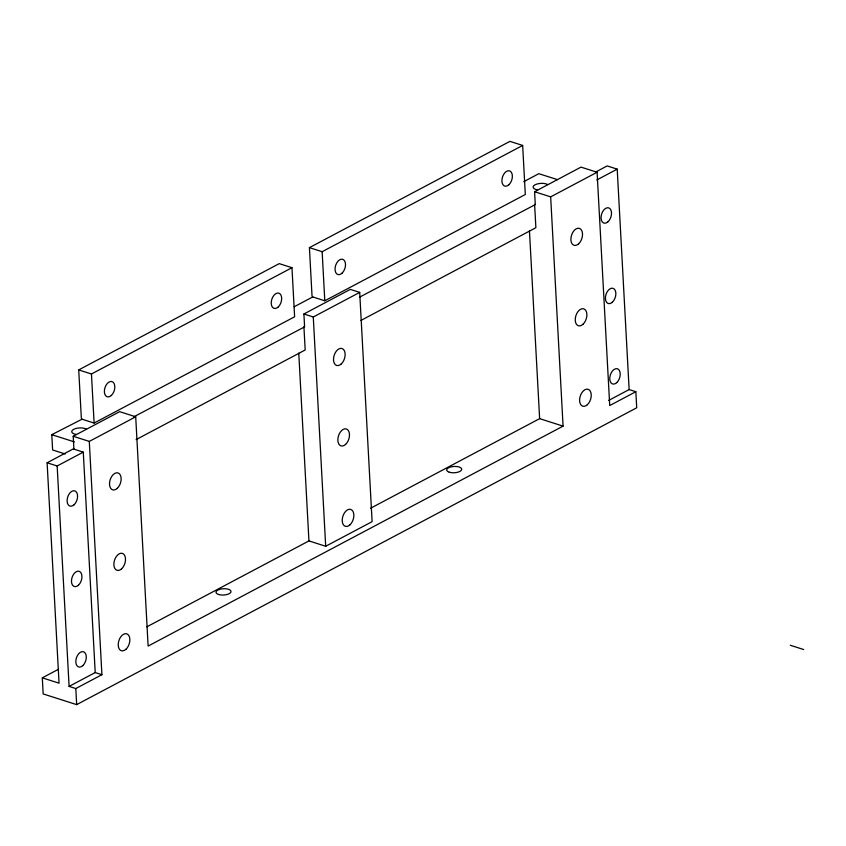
<?xml version="1.0" encoding="UTF-8"?>
<svg xmlns="http://www.w3.org/2000/svg" width="846" height="846" viewBox="0 0 846 846"><rect width="100%" height="100%" fill="white"/><g stroke="black" fill="none" stroke-linecap="round" stroke-linejoin="round"><path stroke-width="1.27" d="M78.72 369.914L279.233 263.635L291.965 267.706L294.62 316.785L94.107 423.053L82.051 419.204L81.343 418.188L78.72 369.914L91.453 373.985L291.965 267.706M309.414 247.645L509.927 141.367L522.659 145.438L525.313 194.506L324.801 300.785L312.745 296.935L312.026 295.91L309.414 247.645L322.146 251.717L522.659 145.438M523.748 181.679L538.828 173.684L557.44 179.627M65.174 453.974L52.611 449.966L51.786 434.675L82.051 419.204M294.175 306.77L312.745 296.935M83.278 452.134L57.158 465.977L69.097 686.402L95.217 672.559L83.278 452.134L73.898 449.141L73.2 436.272L119.635 411.664L135.709 416.803L148.124 646.069L563.076 426.13L550.661 196.864L597.096 172.256L609.723 405.551L635.843 391.709L636.71 407.793L76.669 704.633L43.167 693.932L42.3 677.836L58.554 669.228M133.647 416.898L304.592 326.873L303.894 313.993L350.318 289.385L359.698 292.388L372.113 521.654L325.689 546.262L308.938 540.911L146.834 626.833M359.677 297.105L535.285 204.595L534.587 191.725L581.012 167.117L597.096 172.256M303.894 313.993L313.274 316.996L359.698 292.388M42.3 677.836L59.051 683.187L47.112 462.773L73.814 448.623M595.552 172.087L607.153 165.932L617.21 169.147L629.138 389.562L608.708 400.401M73.2 436.272L89.285 441.411L135.709 416.803M596.768 179.976L617.21 169.147M136.079 439.613L305.184 349.98L303.915 326.651M360.946 320.433L535.878 227.711L534.609 204.383M370.527 508.266L539.632 418.643L563.076 426.13M69.097 686.402L75.802 688.549L101.911 674.706L89.285 441.411M534.587 191.725L550.661 196.864M629.138 389.562L635.843 391.709M790.301 645.255L803.7 649.538M51.786 434.675L74.395 441.908M47.112 462.773L57.158 465.977M95.217 672.559L101.911 674.706M529.459 230.821L539.632 418.643M322.146 251.717L324.801 300.785M313.274 316.996L325.689 546.262M298.765 353.099L308.938 540.911M91.453 373.985L94.107 423.053M75.802 688.549L76.669 704.633M537.591 189.895A7.984 3.352 -3.1 0 1 535.042 184.798A7.984 3.352 -3.1 0 1 547.679 184.544M76.203 434.442A7.984 3.352 -3.1 0 1 73.665 429.345A7.984 3.352 -3.1 0 1 86.303 429.091M111.323 395.473A7.984 4.875 -72.3 0 0 113.004 382.117A7.984 4.875 -72.3 0 0 104.449 389.995A7.984 4.875 -72.3 0 0 111.323 395.473M278.175 307.035A7.984 4.875 -72.3 0 0 279.857 293.689A7.984 4.875 -72.3 0 0 271.302 301.567A7.984 4.875 -72.3 0 0 278.175 307.035M342.017 273.205A7.984 4.875 -72.3 0 0 343.698 259.849A7.984 4.875 -72.3 0 0 335.132 267.727A7.984 4.875 -72.3 0 0 342.017 273.205M508.869 184.766A7.984 4.875 -72.3 0 0 510.55 171.41A7.984 4.875 -72.3 0 0 501.985 179.289A7.984 4.875 -72.3 0 0 508.869 184.766M608.01 221.758A7.984 4.875 -72.3 0 0 609.702 208.402A7.984 4.875 -72.3 0 0 601.136 216.28A7.984 4.875 -72.3 0 0 608.01 221.758M612.367 302.202A7.984 4.875 -72.3 0 0 614.059 288.856A7.984 4.875 -72.3 0 0 605.493 296.724A7.984 4.875 -72.3 0 0 612.367 302.202M616.723 382.646A7.984 4.875 -72.3 0 0 618.415 369.3A7.984 4.875 -72.3 0 0 609.85 377.179A7.984 4.875 -72.3 0 0 616.723 382.646M587.346 404.716A8.872 5.414 -72.3 0 0 589.218 389.879A8.872 5.414 -72.3 0 0 579.7 398.625A8.872 5.414 -72.3 0 0 587.346 404.716M582.989 324.272A8.872 5.414 -72.3 0 0 584.861 309.435A8.872 5.414 -72.3 0 0 575.343 318.181A8.872 5.414 -72.3 0 0 582.989 324.272M578.632 243.828A8.872 5.414 -72.3 0 0 580.504 228.98A8.872 5.414 -72.3 0 0 570.987 237.737A8.872 5.414 -72.3 0 0 578.632 243.828M349.958 524.848A8.872 5.414 -72.3 0 0 351.83 510.011A8.872 5.414 -72.3 0 0 342.313 518.757A8.872 5.414 -72.3 0 0 349.958 524.848M345.602 444.404A8.872 5.414 -72.3 0 0 347.473 429.567A8.872 5.414 -72.3 0 0 337.956 438.313A8.872 5.414 -72.3 0 0 345.602 444.404M341.245 363.96A8.872 5.414 -72.3 0 0 343.116 349.112A8.872 5.414 -72.3 0 0 333.599 357.869A8.872 5.414 -72.3 0 0 341.245 363.96M125.969 649.263A8.872 5.414 -72.3 0 0 127.841 634.426A8.872 5.414 -72.3 0 0 118.324 643.172A8.872 5.414 -72.3 0 0 125.969 649.263M121.613 568.819A8.872 5.414 -72.3 0 0 123.484 553.982A8.872 5.414 -72.3 0 0 113.967 562.727A8.872 5.414 -72.3 0 0 121.613 568.819M117.256 488.364A8.872 5.414 -72.3 0 0 119.127 473.527A8.872 5.414 -72.3 0 0 109.61 482.283A8.872 5.414 -72.3 0 0 117.256 488.364M82.802 665.643A7.984 4.875 -72.3 0 0 84.484 652.298A7.984 4.875 -72.3 0 0 75.918 660.166A7.984 4.875 -72.3 0 0 82.802 665.643M78.445 585.199A7.984 4.875 -72.3 0 0 80.127 571.843A7.984 4.875 -72.3 0 0 71.561 579.722A7.984 4.875 -72.3 0 0 78.445 585.199M74.088 504.755A7.984 4.875 -72.3 0 0 75.77 491.399A7.984 4.875 -72.3 0 0 67.204 499.277A7.984 4.875 -72.3 0 0 74.088 504.755M449.268 472.227A7.54 3.162 -3.1 0 0 461.599 469.879A7.54 3.162 -3.1 0 0 451.732 466.728A7.54 3.162 -3.1 0 0 449.268 472.227M218.575 594.495A7.54 3.162 -3.1 0 0 230.905 592.158A7.54 3.162 -3.1 0 0 221.039 589.006A7.54 3.162 -3.1 0 0 218.575 594.495"/></g></svg>
